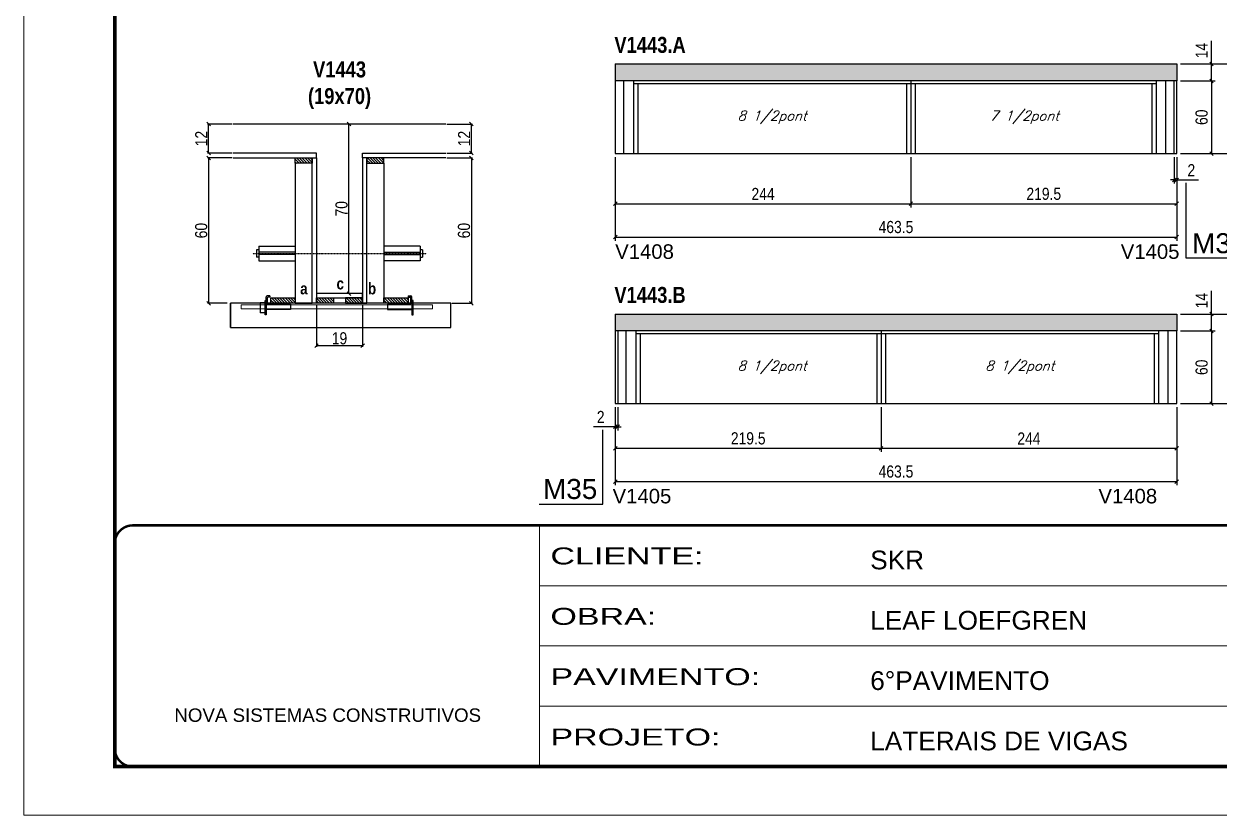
# Model space of a CAD drawing. Extents: x 3309 to 9563, y -2522 to 14608.
# Drawn here: x 6493 to 7480, y 5518 to 6171 of the extents above; entities that cross this region are included whole.
import ezdxf

# ---------------------------------------------------------------- set-up
doc = ezdxf.new("R2010")
doc.units = 0
for name, pattern in [('CONTINUO', [0]), ('DASHED', [0.75, 0.5, -0.25]), ('HIDDEN', [0.375, 0.25, -0.125])]:
    doc.linetypes.add(name, pattern=pattern)
for name, color, linetype in [('5', 5, 'Continuous'), ('barrote', 251, 'Continuous'), ('COTA', 241, 'Continuous'), ('detalhes', 4, 'Continuous'), ('NOMENCLATURA', 7, 'Continuous'), ('Painéis', 200, 'Continuous'), ('presilha', 1, 'Continuous'), ('SARR_2.2x10', 60, 'Continuous'), ('SARR_2.2x7', 40, 'Continuous'), ('SARR_3.5x7', 81, 'Continuous'), ('TENSOR', 3, 'Continuous'), ('texto', 7, 'Continuous')]:
    doc.layers.add(name, color=color, linetype=linetype)
for name, color, linetype, lineweight in [('CONCRETO', 251, 'Continuous', 25), ('Folhas', 255, 'Continuous', 9), ('SARRAFO DE PRESSAO', 251, 'DASHED', 9), ('SCO-___-LAJ', 2, 'Continuous', 0)]:
    doc.layers.add(name, color=color, linetype=linetype, lineweight=lineweight)
doc.styles.add('ARIAL', font='arial.ttf')
doc.styles.add('COTA TECNICA', font='techl___.ttf', dxfattribs={"height": 10})
doc.styles.add('COTA TECNICA 2X', font='techl___.ttf', dxfattribs={"height": 10})
doc.styles.add('Romans', font='romans.shx')
doc.styles.get("Standard").update_dxf_attribs({"font": 'arial.ttf'})
doc.styles.add('TECNICA', font='techb___.ttf', dxfattribs={"height": 10})
doc.styles.add('Tecnologia', font='')
doc.styles.get('Tecnologia').set_extended_font_data('Forgotten Futurist')
doc.dimstyles.new('PAINEL', dxfattribs={"dimtxt": 10, "dimasz": 3, "dimexe": 3, "dimexo": 3, "dimgap": 3, "dimtad": 1, "dimdec": 1, "dimzin": 12, "dimdsep": 46, "dimtxsty": 'COTA TECNICA', "dimblk1": 'OBLIQUE', "dimblk2": 'OBLIQUE', "dimsah": 1, "dimcen": 0.9, "dimclrd": 4, "dimclre": 4, "dimclrt": 240, "dimadec": 1, "dimazin": 3, "dimtfac": 1, "dimtdec": 1, "dimtmove": 0, "dimatfit": 3, "dimfxl": 1, "dimtolj": 1, "dimtzin": 12, "dimarcsym": 0})
doc.dimstyles.new('SECAO', dxfattribs={"dimscale": 0.333333, "dimtxt": 5, "dimasz": 9, "dimexe": 3, "dimexo": 3, "dimgap": 3, "dimtad": 1, "dimdec": 1, "dimlfac": 0.5, "dimzin": 12, "dimdsep": 46, "dimtxsty": 'COTA TECNICA 2X', "dimblk1": 'OBLIQUE', "dimblk2": 'OBLIQUE', "dimsah": 1, "dimcen": 0.9, "dimclrd": 4, "dimclre": 4, "dimclrt": 240, "dimadec": 1, "dimazin": 3, "dimtfac": 1, "dimtdec": 1, "dimtmove": 0, "dimatfit": 3, "dimfxl": 1, "dimtolj": 1, "dimtzin": 12, "dimarcsym": 0})
pattern_1 = [(135, (39969.9629, -117571.7198), (-1.122532015, -1.122532015), [])]

# ---------------------------------------------------------------- blocks, each defined once
blk = doc.blocks.new('9999999999')
at = {"color": 30, "linetype": 'CONTINUO'}
for p, q in [((98564.56, 34230.21), (98564.56, 34429.45)), ((98564.56, 34379.64), (99583.98, 34379.64)), ((98564.56, 34329.83), (99487.98, 34329.83)), ((98564.56, 34280.02), (99487.98, 34280.02))]:
    blk.add_line(p, q, dxfattribs=at)
at = {"color": 30, "linetype": 'CONTINUO', "const_width": 2}
blk.add_lwpolyline([(99583.98, 34230.21), (99583.98, 34414.45, 0.414214), (99568.98, 34429.45), (98228.98, 34429.45, 0.414214), (98213.98, 34414.45), (98213.98, 34245.21, 0.414214), (98228.98, 34230.21), (99583.98, 34230.21)], format="xyb", dxfattribs=at)
at = {"layer": 'Folhas'}
blk.add_lwpolyline([(98138.98, 34190.21), (99623.98, 34190.21), (99623.98, 35240.21), (98138.98, 35240.21)], close=True, dxfattribs=at)
at = {"layer": 'Folhas', "color": 30, "const_width": 3}
blk.add_lwpolyline([(98213.98, 34230.21), (99583.98, 34230.21), (99583.98, 35200.21), (98213.98, 35200.21)], close=True, dxfattribs=at)
at = {"color": 7, "linetype": 'Continuous', "ltscale": 5, "style": 'ARIAL'}
for s, height, p in [('SKR', 15.483, (98837.68, 34393.13)), ('LEAF LOEFGREN', 15.4829, (98837.68, 34343.32)), ('6°PAVIMENTO', 15.4829, (98837.68, 34293.51)), ('NOVA SISTEMAS CONSTRUTIVOS', 11.0592, (98263.19, 34267.21)), ('LATERAIS DE VIGAS', 15.4829, (98837.68, 34243.7))]:
    blk.add_text(s, height=height, dxfattribs=at).set_placement(p)
at = {"layer": 'Folhas', "color": 7, "style": 'Tecnologia', "width": 1.5}
for s, p in [('CLIENTE:', (98573.65, 34397.17)), ('OBRA:', (98573.65, 34347.31)), ('PAVIMENTO:', (98573.65, 34297.5)), ('PROJETO:', (98573.65, 34247.69))]:
    blk.add_text(s, height=14, dxfattribs=at).set_placement(p)
blk = doc.blocks.new('_Oblique')
at = {"color": 0, "linetype": 'ByBlock', "lineweight": -2}
blk.add_line((-0.5, -0.5), (0.5, 0.5), dxfattribs=at)
blk = doc.blocks.new('*D2573')
at = {"layer": 'COTA', "color": 4, "lineweight": -2, "transparency": 16777216}
for p, q in [((6734.42, 5939.45), (6734.42, 5904.36)), ((6772.42, 5939.45), (6772.42, 5904.36)), ((6772.42, 5905.36), (6734.42, 5905.36))]:
    blk.add_line(p, q, dxfattribs=at)
at = {"layer": 'Defpoints', "color": 0, "transparency": 16777216}
for p in [(6734.42, 5940.45), (6772.42, 5940.45), (6734.42, 5905.36)]:
    blk.add_point(p, dxfattribs=at)
at = {"layer": 'COTA', "color": 4, "lineweight": -2, "transparency": 16777216, "xscale": 3, "yscale": 3, "zscale": 3, "rotation": 180}
blk.add_blockref('_Oblique', (6734.42, 5905.36), dxfattribs=at)
at = {"layer": 'COTA', "color": 4, "lineweight": -2, "transparency": 16777216, "xscale": 3, "yscale": 3, "zscale": 3}
blk.add_blockref('_Oblique', (6772.42, 5905.36), dxfattribs=at)
at = {"layer": 'COTA', "color": 240, "transparency": 16777216, "insert": (6753.42, 5911.45), "char_height": 10, "attachment_point": 5, "style": 'COTA TECNICA 2X'}
blk.add_mtext('\\A1;19', dxfattribs=at)
blk = doc.blocks.new('PRESILHA METÁLICA 1')
at = {"layer": 'presilha'}
for p, q in [((6, 15.5), (7.5, 15.5)), ((6, -2.5), (6, 15.5)), ((7.5, 10.6), (7.5, 19.9)), ((7.5, 15.5), (7.5, -2.5)), ((12, 21), (8.6, 21)), ((9, 11.6), (9, 18.9)), ((12, 19.5), (9.6, 19.5)), ((12, 21), (12, 19.5)), ((0, 13), (6, 13)), ((0, 13), (0, 0)), ((6, 0), (0, 0)), ((6, 13), (6, 0)), ((37.5, 4.1), (7.5, 4.1)), ((37.5, 11), (9.6, 11)), ((37.5, 11), (37.5, 4.1)), ((7.5, -2.5), (6, -2.5))]:
    blk.add_line(p, q, dxfattribs=at)
for centre, radius, start, end in [((8.6, 19.9), 1.14, 90, 180), ((9.6, 18.9), 0.57, 90, 180), ((9.6, 11.6), 0.57, 180, 270)]:
    blk.add_arc(centre, radius, start, end, dxfattribs=at)
blk = doc.blocks.new('PRESILHA METÁLICA 2')
at = {"layer": 'presilha'}
for p, q in [((-5.2, 23.5), (-5.2, 22)), ((-5.2, 23.5), (-1.9, 23.5)), ((-5.2, 22), (-2.8, 22)), ((-2.2, 14.1), (-2.2, 21.4)), ((0.8, 18), (-0.8, 18)), ((-0.8, 18), (-0.8, 0)), ((-0.8, 14.6), (-0.8, 22.4)), ((0.8, 0), (0.8, 18)), ((-30.8, 13.5), (-30.8, 6.6)), ((-30.8, 13.5), (-2.8, 13.5)), ((-30.8, 6.6), (-0.8, 6.6)), ((-0.8, 0), (0.8, 0))]:
    blk.add_line(p, q, dxfattribs=at)
for centre, radius, start, end in [((-2.8, 21.4), 0.57, 0, 90), ((-1.9, 22.4), 1.14, 0, 90), ((-2.8, 14.1), 0.57, 270, 0)]:
    blk.add_arc(centre, radius, start, end, dxfattribs=at)
blk = doc.blocks.new('*D2574')
at = {"layer": 'COTA', "color": 4, "lineweight": -2, "transparency": 16777216}
for p, q in [((6664.73, 6060.45), (6644.38, 6060.45)), ((6645.38, 6060.45), (6645.38, 5940.45)), ((6660.61, 5940.45), (6644.38, 5940.45))]:
    blk.add_line(p, q, dxfattribs=at)
at = {"layer": 'Defpoints', "color": 0, "transparency": 16777216}
for p in [(6665.73, 6060.45), (6645.38, 5940.45), (6661.61, 5940.45)]:
    blk.add_point(p, dxfattribs=at)
at = {"layer": 'COTA', "color": 4, "lineweight": -2, "transparency": 16777216, "xscale": 3, "yscale": 3, "zscale": 3}
for p, rotation in [((6645.38, 6060.45), 90), ((6645.38, 5940.45), 270)]:
    blk.add_blockref('_Oblique', p, dxfattribs=dict(at, rotation=rotation))
at = {"layer": 'COTA', "color": 240, "transparency": 16777216, "insert": (6639.27, 6000.45), "char_height": 10, "attachment_point": 5, "rotation": 90, "style": 'COTA TECNICA 2X'}
blk.add_mtext('\\A1;60', dxfattribs=at)
blk = doc.blocks.new('*D2575')
at = {"layer": 'COTA', "color": 4, "lineweight": -2, "transparency": 16777216}
for p, q in [((6842.12, 6060.45), (6863.34, 6060.45)), ((6862.34, 6060.45), (6862.34, 5940.45)), ((6846.24, 5940.45), (6863.34, 5940.45))]:
    blk.add_line(p, q, dxfattribs=at)
at = {"layer": 'Defpoints', "color": 0, "transparency": 16777216}
for p in [(6841.12, 6060.45), (6845.24, 5940.45), (6862.34, 5940.45)]:
    blk.add_point(p, dxfattribs=at)
at = {"layer": 'COTA', "color": 4, "lineweight": -2, "transparency": 16777216, "xscale": 3, "yscale": 3, "zscale": 3}
for p, rotation in [((6862.34, 6060.45), 90), ((6862.34, 5940.45), 270)]:
    blk.add_blockref('_Oblique', p, dxfattribs=dict(at, rotation=rotation))
at = {"layer": 'COTA', "color": 240, "transparency": 16777216, "insert": (6856.24, 6000.45), "char_height": 10, "attachment_point": 5, "rotation": 90, "style": 'COTA TECNICA 2X'}
blk.add_mtext('\\A1;60', dxfattribs=at)
blk = doc.blocks.new('*D2576')
at = {"layer": 'COTA', "color": 4, "lineweight": -2, "transparency": 16777216}
for p, q in [((6771.42, 6088.45), (6760.25, 6088.45)), ((6761.25, 5948.45), (6761.25, 6088.45)), ((6771.42, 5948.45), (6760.25, 5948.45))]:
    blk.add_line(p, q, dxfattribs=at)
at = {"layer": 'Defpoints', "color": 0, "transparency": 16777216}
for p in [(6761.25, 6088.45), (6772.42, 6088.45), (6772.42, 5948.45)]:
    blk.add_point(p, dxfattribs=at)
at = {"layer": 'COTA', "color": 4, "lineweight": -2, "transparency": 16777216, "xscale": 3, "yscale": 3, "zscale": 3}
for p, rotation in [((6761.25, 6088.45), 90), ((6761.25, 5948.45), 270)]:
    blk.add_blockref('_Oblique', p, dxfattribs=dict(at, rotation=rotation))
at = {"layer": 'COTA', "color": 240, "transparency": 16777216, "insert": (6755.15, 6018.45), "char_height": 10, "attachment_point": 5, "rotation": 90, "style": 'COTA TECNICA 2X'}
blk.add_mtext('\\A1;70', dxfattribs=at)
blk = doc.blocks.new('*D2577')
at = {"layer": 'COTA', "color": 4, "lineweight": -2, "transparency": 16777216}
for p, q in [((6842.12, 6088.45), (6863.34, 6088.45)), ((6862.34, 6064.45), (6862.34, 6088.45)), ((6842.12, 6064.45), (6863.34, 6064.45))]:
    blk.add_line(p, q, dxfattribs=at)
at = {"layer": 'Defpoints', "color": 0, "transparency": 16777216}
for p in [(6841.12, 6088.45), (6862.34, 6088.45), (6841.12, 6064.45)]:
    blk.add_point(p, dxfattribs=at)
at = {"layer": 'COTA', "color": 4, "lineweight": -2, "transparency": 16777216, "xscale": 3, "yscale": 3, "zscale": 3}
for p, rotation in [((6862.34, 6088.45), 90), ((6862.34, 6064.45), 270)]:
    blk.add_blockref('_Oblique', p, dxfattribs=dict(at, rotation=rotation))
at = {"layer": 'COTA', "color": 240, "transparency": 16777216, "insert": (6856.28, 6076.45), "char_height": 10, "attachment_point": 5, "rotation": 90, "style": 'COTA TECNICA 2X'}
blk.add_mtext('\\A1;12', dxfattribs=at)
blk = doc.blocks.new('*D2578')
at = {"layer": 'COTA', "color": 4, "lineweight": -2, "transparency": 16777216}
for p, q in [((6664.73, 6088.45), (6644.38, 6088.45)), ((6645.38, 6064.45), (6645.38, 6088.45)), ((6664.73, 6064.45), (6644.38, 6064.45))]:
    blk.add_line(p, q, dxfattribs=at)
at = {"layer": 'Defpoints', "color": 0, "transparency": 16777216}
for p in [(6645.38, 6088.45), (6665.73, 6088.45), (6665.73, 6064.45)]:
    blk.add_point(p, dxfattribs=at)
at = {"layer": 'COTA', "color": 4, "lineweight": -2, "transparency": 16777216, "xscale": 3, "yscale": 3, "zscale": 3}
for p, rotation in [((6645.38, 6088.45), 90), ((6645.38, 6064.45), 270)]:
    blk.add_blockref('_Oblique', p, dxfattribs=dict(at, rotation=rotation))
at = {"layer": 'COTA', "color": 240, "transparency": 16777216, "insert": (6639.32, 6076.45), "char_height": 10, "attachment_point": 5, "rotation": 90, "style": 'COTA TECNICA 2X'}
blk.add_mtext('\\A1;12', dxfattribs=at)
blk = doc.blocks.new('*D2585')
at = {"layer": 'COTA', "color": 4, "lineweight": -2, "transparency": 16777216}
for p, q in [((6981.09, 6061.04), (6981.09, 5992.13)), ((7444.59, 6061.04), (7444.59, 5992.13)), ((6981.09, 5995.13), (7444.59, 5995.13))]:
    blk.add_line(p, q, dxfattribs=at)
at = {"layer": 'Defpoints', "color": 0, "transparency": 16777216}
for p in [(6981.09, 6064.04), (7444.59, 6064.04), (7444.59, 5995.13)]:
    blk.add_point(p, dxfattribs=at)
at = {"layer": 'COTA', "color": 4, "lineweight": -2, "transparency": 16777216, "xscale": 3, "yscale": 3, "zscale": 3, "rotation": 180}
blk.add_blockref('_Oblique', (6981.09, 5995.13), dxfattribs=at)
at = {"layer": 'COTA', "color": 4, "lineweight": -2, "transparency": 16777216, "xscale": 3, "yscale": 3, "zscale": 3}
blk.add_blockref('_Oblique', (7444.59, 5995.13), dxfattribs=at)
at = {"layer": 'COTA', "color": 240, "transparency": 16777216, "insert": (7212.84, 6003.35), "char_height": 10, "attachment_point": 5, "style": 'COTA TECNICA'}
blk.add_mtext('\\A1;463.5', dxfattribs=at)
blk = doc.blocks.new('*D2586')
at = {"layer": 'COTA', "color": 4, "lineweight": -2, "transparency": 16777216}
for p, q in [((6981.09, 6061.04), (6981.09, 6019.61)), ((7225.09, 6061.04), (7225.09, 6019.61)), ((6981.09, 6022.61), (7225.09, 6022.61))]:
    blk.add_line(p, q, dxfattribs=at)
at = {"layer": 'Defpoints', "color": 0, "transparency": 16777216}
for p in [(6981.09, 6064.04), (7225.09, 6064.04), (7225.09, 6022.61)]:
    blk.add_point(p, dxfattribs=at)
at = {"layer": 'COTA', "color": 4, "lineweight": -2, "transparency": 16777216, "xscale": 3, "yscale": 3, "zscale": 3, "rotation": 180}
blk.add_blockref('_Oblique', (6981.09, 6022.61), dxfattribs=at)
at = {"layer": 'COTA', "color": 4, "lineweight": -2, "transparency": 16777216, "xscale": 3, "yscale": 3, "zscale": 3}
blk.add_blockref('_Oblique', (7225.09, 6022.61), dxfattribs=at)
at = {"layer": 'COTA', "color": 240, "transparency": 16777216, "insert": (7103.09, 6030.68), "char_height": 10, "attachment_point": 5, "style": 'COTA TECNICA'}
blk.add_mtext('\\A1;244', dxfattribs=at)
blk = doc.blocks.new('*D2587')
at = {"layer": 'COTA', "color": 4, "lineweight": -2, "transparency": 16777216}
for p, q in [((7225.09, 6061.04), (7225.09, 6019.61)), ((7444.59, 6061.04), (7444.59, 6019.61)), ((7225.09, 6022.61), (7444.59, 6022.61))]:
    blk.add_line(p, q, dxfattribs=at)
at = {"layer": 'Defpoints', "color": 0, "transparency": 16777216}
for p in [(7225.09, 6064.04), (7444.59, 6064.04), (7444.59, 6022.61)]:
    blk.add_point(p, dxfattribs=at)
at = {"layer": 'COTA', "color": 4, "lineweight": -2, "transparency": 16777216, "xscale": 3, "yscale": 3, "zscale": 3, "rotation": 180}
blk.add_blockref('_Oblique', (7225.09, 6022.61), dxfattribs=at)
at = {"layer": 'COTA', "color": 4, "lineweight": -2, "transparency": 16777216, "xscale": 3, "yscale": 3, "zscale": 3}
blk.add_blockref('_Oblique', (7444.59, 6022.61), dxfattribs=at)
at = {"layer": 'COTA', "color": 240, "transparency": 16777216, "insert": (7334.84, 6030.75), "char_height": 10, "attachment_point": 5, "style": 'COTA TECNICA'}
blk.add_mtext('\\A1;219.5', dxfattribs=at)
blk = doc.blocks.new('*D2579')
at = {"layer": 'COTA', "color": 4, "lineweight": -2, "transparency": 16777216}
for p, q in [((7473.31, 6138.04), (7473.31, 6157.16)), ((7447.59, 6138.04), (7476.31, 6138.04)), ((7473.31, 6124.04), (7473.31, 6138.04)), ((7447.59, 6124.04), (7476.31, 6124.04))]:
    blk.add_line(p, q, dxfattribs=at)
at = {"layer": 'Defpoints', "color": 0, "transparency": 16777216}
for p in [(7444.59, 6138.04), (7473.31, 6138.04), (7444.59, 6124.04)]:
    blk.add_point(p, dxfattribs=at)
at = {"layer": 'COTA', "color": 4, "lineweight": -2, "transparency": 16777216, "xscale": 3, "yscale": 3, "zscale": 3}
for p, rotation in [((7473.31, 6138.04), 90), ((7473.31, 6124.04), 270)]:
    blk.add_blockref('_Oblique', p, dxfattribs=dict(at, rotation=rotation))
at = {"layer": 'COTA', "color": 240, "transparency": 16777216, "insert": (7465.24, 6149.1), "char_height": 10, "attachment_point": 5, "rotation": 90, "style": 'COTA TECNICA'}
blk.add_mtext('\\A1;14', dxfattribs=at)
blk = doc.blocks.new('*D2580')
at = {"layer": 'COTA', "color": 4, "lineweight": -2, "transparency": 16777216}
for p, q in [((7447.59, 6124.04), (7476.31, 6124.04)), ((7473.31, 6124.04), (7473.31, 6064.04)), ((7447.59, 6064.04), (7476.31, 6064.04))]:
    blk.add_line(p, q, dxfattribs=at)
at = {"layer": 'Defpoints', "color": 0, "transparency": 16777216}
for p in [(7444.59, 6124.04), (7444.59, 6064.04), (7473.31, 6064.04)]:
    blk.add_point(p, dxfattribs=at)
at = {"layer": 'COTA', "color": 4, "lineweight": -2, "transparency": 16777216, "xscale": 3, "yscale": 3, "zscale": 3}
for p, rotation in [((7473.31, 6124.04), 90), ((7473.31, 6064.04), 270)]:
    blk.add_blockref('_Oblique', p, dxfattribs=dict(at, rotation=rotation))
at = {"layer": 'COTA', "color": 240, "transparency": 16777216, "insert": (7465.21, 6094.04), "char_height": 10, "attachment_point": 5, "rotation": 90, "style": 'COTA TECNICA'}
blk.add_mtext('\\A1;60', dxfattribs=at)
blk = doc.blocks.new('*D2581')
at = {"layer": 'COTA', "color": 4, "lineweight": -2, "transparency": 16777216}
for p, q in [((7447.59, 6138.04), (7506.55, 6138.04)), ((7503.55, 6064.04), (7503.55, 6138.04)), ((7447.59, 6064.04), (7506.55, 6064.04))]:
    blk.add_line(p, q, dxfattribs=at)
at = {"layer": 'Defpoints', "color": 0, "transparency": 16777216}
for p in [(7444.59, 6138.04), (7503.55, 6138.04), (7444.59, 6064.04)]:
    blk.add_point(p, dxfattribs=at)
at = {"layer": 'COTA', "color": 4, "lineweight": -2, "transparency": 16777216, "xscale": 3, "yscale": 3, "zscale": 3}
for p, rotation in [((7503.55, 6138.04), 90), ((7503.55, 6064.04), 270)]:
    blk.add_blockref('_Oblique', p, dxfattribs=dict(at, rotation=rotation))
at = {"layer": 'COTA', "color": 240, "transparency": 16777216, "insert": (7495.47, 6101.04), "char_height": 10, "attachment_point": 5, "rotation": 90, "style": 'COTA TECNICA'}
blk.add_mtext('\\A1;74', dxfattribs=at)
blk = doc.blocks.new('*D2588')
at = {"layer": 'COTA', "color": 4, "lineweight": -2, "transparency": 16777216}
for p, q in [((6981.09, 5854.57), (6981.09, 5790.24)), ((7444.59, 5854.57), (7444.59, 5790.24)), ((6981.09, 5793.24), (7444.59, 5793.24))]:
    blk.add_line(p, q, dxfattribs=at)
at = {"layer": 'Defpoints', "color": 0, "transparency": 16777216}
for p in [(6981.09, 5857.57), (7444.59, 5857.57), (7444.59, 5793.24)]:
    blk.add_point(p, dxfattribs=at)
at = {"layer": 'COTA', "color": 4, "lineweight": -2, "transparency": 16777216, "xscale": 3, "yscale": 3, "zscale": 3, "rotation": 180}
blk.add_blockref('_Oblique', (6981.09, 5793.24), dxfattribs=at)
at = {"layer": 'COTA', "color": 4, "lineweight": -2, "transparency": 16777216, "xscale": 3, "yscale": 3, "zscale": 3}
blk.add_blockref('_Oblique', (7444.59, 5793.24), dxfattribs=at)
at = {"layer": 'COTA', "color": 240, "transparency": 16777216, "insert": (7212.84, 5801.46), "char_height": 10, "attachment_point": 5, "style": 'COTA TECNICA'}
blk.add_mtext('\\A1;463.5', dxfattribs=at)
blk = doc.blocks.new('*D2589')
at = {"layer": 'COTA', "color": 4, "lineweight": -2, "transparency": 16777216}
for p, q in [((6981.09, 5854.57), (6981.09, 5817.72)), ((7200.59, 5854.57), (7200.59, 5817.72)), ((6981.09, 5820.72), (7200.59, 5820.72))]:
    blk.add_line(p, q, dxfattribs=at)
at = {"layer": 'Defpoints', "color": 0, "transparency": 16777216}
for p in [(6981.09, 5857.57), (7200.59, 5857.57), (7200.59, 5820.72)]:
    blk.add_point(p, dxfattribs=at)
at = {"layer": 'COTA', "color": 4, "lineweight": -2, "transparency": 16777216, "xscale": 3, "yscale": 3, "zscale": 3, "rotation": 180}
blk.add_blockref('_Oblique', (6981.09, 5820.72), dxfattribs=at)
at = {"layer": 'COTA', "color": 4, "lineweight": -2, "transparency": 16777216, "xscale": 3, "yscale": 3, "zscale": 3}
blk.add_blockref('_Oblique', (7200.59, 5820.72), dxfattribs=at)
at = {"layer": 'COTA', "color": 240, "transparency": 16777216, "insert": (7090.84, 5828.86), "char_height": 10, "attachment_point": 5, "style": 'COTA TECNICA'}
blk.add_mtext('\\A1;219.5', dxfattribs=at)
blk = doc.blocks.new('*D2590')
at = {"layer": 'COTA', "color": 4, "lineweight": -2, "transparency": 16777216}
for p, q in [((7200.59, 5854.57), (7200.59, 5817.72)), ((7444.59, 5854.57), (7444.59, 5817.72)), ((7200.59, 5820.72), (7444.59, 5820.72))]:
    blk.add_line(p, q, dxfattribs=at)
at = {"layer": 'Defpoints', "color": 0, "transparency": 16777216}
for p in [(7200.59, 5857.57), (7444.59, 5857.57), (7444.59, 5820.72)]:
    blk.add_point(p, dxfattribs=at)
at = {"layer": 'COTA', "color": 4, "lineweight": -2, "transparency": 16777216, "xscale": 3, "yscale": 3, "zscale": 3, "rotation": 180}
blk.add_blockref('_Oblique', (7200.59, 5820.72), dxfattribs=at)
at = {"layer": 'COTA', "color": 4, "lineweight": -2, "transparency": 16777216, "xscale": 3, "yscale": 3, "zscale": 3}
blk.add_blockref('_Oblique', (7444.59, 5820.72), dxfattribs=at)
at = {"layer": 'COTA', "color": 240, "transparency": 16777216, "insert": (7322.59, 5828.8), "char_height": 10, "attachment_point": 5, "style": 'COTA TECNICA'}
blk.add_mtext('\\A1;244', dxfattribs=at)
blk = doc.blocks.new('*D2582')
at = {"layer": 'COTA', "color": 4, "lineweight": -2, "transparency": 16777216}
for p, q in [((7473.31, 5931.57), (7473.31, 5950.69)), ((7447.59, 5931.57), (7476.31, 5931.57)), ((7473.31, 5917.57), (7473.31, 5931.57)), ((7447.59, 5917.57), (7476.31, 5917.57))]:
    blk.add_line(p, q, dxfattribs=at)
at = {"layer": 'Defpoints', "color": 0, "transparency": 16777216}
for p in [(7444.59, 5931.57), (7473.31, 5931.57), (7444.59, 5917.57)]:
    blk.add_point(p, dxfattribs=at)
at = {"layer": 'COTA', "color": 4, "lineweight": -2, "transparency": 16777216, "xscale": 3, "yscale": 3, "zscale": 3}
for p, rotation in [((7473.31, 5931.57), 90), ((7473.31, 5917.57), 270)]:
    blk.add_blockref('_Oblique', p, dxfattribs=dict(at, rotation=rotation))
at = {"layer": 'COTA', "color": 240, "transparency": 16777216, "insert": (7465.24, 5942.63), "char_height": 10, "attachment_point": 5, "rotation": 90, "style": 'COTA TECNICA'}
blk.add_mtext('\\A1;14', dxfattribs=at)
blk = doc.blocks.new('*D2583')
at = {"layer": 'COTA', "color": 4, "lineweight": -2, "transparency": 16777216}
for p, q in [((7447.59, 5917.57), (7476.31, 5917.57)), ((7473.31, 5917.57), (7473.31, 5857.57)), ((7447.59, 5857.57), (7476.31, 5857.57))]:
    blk.add_line(p, q, dxfattribs=at)
at = {"layer": 'Defpoints', "color": 0, "transparency": 16777216}
for p in [(7444.59, 5917.57), (7444.59, 5857.57), (7473.31, 5857.57)]:
    blk.add_point(p, dxfattribs=at)
at = {"layer": 'COTA', "color": 4, "lineweight": -2, "transparency": 16777216, "xscale": 3, "yscale": 3, "zscale": 3}
for p, rotation in [((7473.31, 5917.57), 90), ((7473.31, 5857.57), 270)]:
    blk.add_blockref('_Oblique', p, dxfattribs=dict(at, rotation=rotation))
at = {"layer": 'COTA', "color": 240, "transparency": 16777216, "insert": (7465.21, 5887.57), "char_height": 10, "attachment_point": 5, "rotation": 90, "style": 'COTA TECNICA'}
blk.add_mtext('\\A1;60', dxfattribs=at)
blk = doc.blocks.new('*D2584')
at = {"layer": 'COTA', "color": 4, "lineweight": -2, "transparency": 16777216}
for p, q in [((7447.59, 5931.57), (7506.55, 5931.57)), ((7503.55, 5857.57), (7503.55, 5931.57)), ((7447.59, 5857.57), (7506.55, 5857.57))]:
    blk.add_line(p, q, dxfattribs=at)
at = {"layer": 'Defpoints', "color": 0, "transparency": 16777216}
for p in [(7444.59, 5931.57), (7503.55, 5931.57), (7444.59, 5857.57)]:
    blk.add_point(p, dxfattribs=at)
at = {"layer": 'COTA', "color": 4, "lineweight": -2, "transparency": 16777216, "xscale": 3, "yscale": 3, "zscale": 3}
for p, rotation in [((7503.55, 5931.57), 90), ((7503.55, 5857.57), 270)]:
    blk.add_blockref('_Oblique', p, dxfattribs=dict(at, rotation=rotation))
at = {"layer": 'COTA', "color": 240, "transparency": 16777216, "insert": (7495.47, 5894.57), "char_height": 10, "attachment_point": 5, "rotation": 90, "style": 'COTA TECNICA'}
blk.add_mtext('\\A1;74', dxfattribs=at)
blk = doc.blocks.new('*D3121')
at = {"layer": 'COTA', "color": 4, "lineweight": -2, "transparency": 16777216}
for p, q in [((7442.59, 6061.04), (7442.59, 6039.32)), ((7444.59, 6061.04), (7444.59, 6039.32)), ((7442.59, 6042.32), (7439.59, 6042.32)), ((7442.59, 6042.32), (7444.59, 6042.32)), ((7444.59, 6042.32), (7462.7, 6042.32))]:
    blk.add_line(p, q, dxfattribs=at)
at = {"layer": 'Defpoints', "color": 0, "transparency": 16777216}
for p in [(7442.59, 6064.04), (7444.59, 6064.04), (7444.59, 6042.32)]:
    blk.add_point(p, dxfattribs=at)
at = {"layer": 'COTA', "color": 4, "lineweight": -2, "transparency": 16777216, "xscale": 3, "yscale": 3, "zscale": 3}
blk.add_blockref('_Oblique', (7442.59, 6042.32), dxfattribs=at)
at = {"layer": 'COTA', "color": 4, "lineweight": -2, "transparency": 16777216, "xscale": 3, "yscale": 3, "zscale": 3, "rotation": 180}
blk.add_blockref('_Oblique', (7444.59, 6042.32), dxfattribs=at)
at = {"layer": 'COTA', "color": 240, "transparency": 16777216, "insert": (7456.65, 6050.32), "char_height": 10, "attachment_point": 5, "style": 'COTA TECNICA'}
blk.add_mtext('\\A1;2', dxfattribs=at)
blk = doc.blocks.new('*D3122')
at = {"layer": 'COTA', "color": 4, "lineweight": -2, "transparency": 16777216}
for p, q in [((6981.09, 5854.57), (6981.09, 5835.53)), ((6983.09, 5854.57), (6983.09, 5835.53)), ((6981.09, 5838.53), (6962.98, 5838.53)), ((6983.09, 5838.53), (6981.09, 5838.53)), ((6983.09, 5838.53), (6986.09, 5838.53))]:
    blk.add_line(p, q, dxfattribs=at)
at = {"layer": 'Defpoints', "color": 0, "transparency": 16777216}
for p in [(6981.09, 5857.57), (6983.09, 5857.57), (6981.09, 5838.53)]:
    blk.add_point(p, dxfattribs=at)
at = {"layer": 'COTA', "color": 4, "lineweight": -2, "transparency": 16777216, "xscale": 3, "yscale": 3, "zscale": 3}
blk.add_blockref('_Oblique', (6981.09, 5838.53), dxfattribs=at)
at = {"layer": 'COTA', "color": 4, "lineweight": -2, "transparency": 16777216, "xscale": 3, "yscale": 3, "zscale": 3, "rotation": 180}
blk.add_blockref('_Oblique', (6983.09, 5838.53), dxfattribs=at)
at = {"layer": 'COTA', "color": 240, "transparency": 16777216, "insert": (6969.04, 5846.53), "char_height": 10, "attachment_point": 5, "style": 'COTA TECNICA'}
blk.add_mtext('\\A1;2', dxfattribs=at)

msp = doc.modelspace()

# ---------------------------------------------------------------- hatches: boundary and pattern name
at = {"layer": 'COTA'}
h = msp.add_hatch(dxfattribs=at)
h.set_pattern_fill('AR-CONC', color=256, scale=0.03)
h.set_pattern_definition([(50, (-8.31, -6079.4254), (5.46554, -0.4781726), [0.5715, -6.2865]), (355, (-8.31, -6079.4254), (-1.0573026, 5.7317054), [0.4572, -5.0292175]), (100.451445, (-7.8546, -6079.465), (4.4082374, 5.2535326), [0.4857003, -5.3427073]), (46.1842, (-8.31, -6077.9014), (8.1323712, -1.2612698), [0.85725, -9.42975]), (96.63556, (-7.632, -6078.0065), (7.122124, 7.4227837), [0.7285507, -8.0140682]), (351.18415, (-8.31, -6077.901), (7.122124, 7.4227837), [0.685799, -7.543792]), (21, (-7.548, -6078.2824), (4.5484317, -3.067956), [0.5715, -6.2865]), (326, (-7.548, -6078.2824), (1.8540609, 5.525639), [0.4572, -5.0292]), (71.451445, (-7.169, -6078.538), (6.4024926, 2.457683), [0.4857003, -5.3426981]), (37.5, (-8.31, -6079.4254), (0.0926581, 2.53665117), [0, -4.96824, 0, -5.1054, 0, -5.04825]), (7.5, (-8.31, -6079.4254), (2.0045899, 3.00541724), [0, -2.91084, 0, -4.85394, 0, -1.92405]), (327.5, (-10.0093, -6079.4254), (4.06771786, -0.17186232), [0, -1.905, 0, -5.9436, 0, -7.8867]), (317.5, (-10.7713, -6079.4254), (4.4438754, 0.7627947), [0, -2.4765, 0, -3.94716, 0, -5.6007])])
h.paths.add_polyline_path([(7444.59, 6124.04), (7444.59, 6138.04), (6981.09, 6138.04), (6981.09, 6124.04)])
h = msp.add_hatch(dxfattribs=at)
h.set_pattern_fill('AR-CONC', color=256, scale=0.03)
h.set_pattern_definition([(50, (-8.31, -6281.896), (5.46554, -0.4781726), [0.5715, -6.2865]), (355, (-8.31, -6281.896), (-1.0573026, 5.7317054), [0.4572, -5.0292175]), (100.451445, (-7.8546, -6281.9356), (4.4082374, 5.2535326), [0.4857003, -5.3427073]), (46.1842, (-8.31, -6280.372), (8.1323712, -1.2612698), [0.85725, -9.42975]), (96.63556, (-7.632, -6280.477), (7.122124, 7.4227837), [0.7285507, -8.0140682]), (351.18415, (-8.31, -6280.372), (7.122124, 7.4227837), [0.685799, -7.543792]), (21, (-7.548, -6280.753), (4.5484317, -3.067956), [0.5715, -6.2865]), (326, (-7.548, -6280.753), (1.8540609, 5.525639), [0.4572, -5.0292]), (71.451445, (-7.169, -6281.0085), (6.4024926, 2.457683), [0.4857003, -5.3426981]), (37.5, (-8.31, -6281.8958), (0.0926581, 2.53665117), [0, -4.96824, 0, -5.1054, 0, -5.04825]), (7.5, (-8.31, -6281.8958), (2.0045899, 3.00541724), [0, -2.91084, 0, -4.85394, 0, -1.92405]), (327.5, (-10.0093, -6281.8958), (4.06771786, -0.17186232), [0, -1.905, 0, -5.9436, 0, -7.8867]), (317.5, (-10.7713, -6281.8958), (4.4438754, 0.7627947), [0, -2.4765, 0, -3.94716, 0, -5.6007])])
h.paths.add_polyline_path([(6981.09, 5931.57), (6981.09, 5917.57), (7444.59, 5917.57), (7444.59, 5931.57)])
at = {"layer": 'SARR_2.2x10'}
h = msp.add_hatch(dxfattribs=at)
h.set_pattern_fill('ANSI31', color=256, scale=0.5, angle=90)
h.set_pattern_definition([(135, (39890.3629, -117571.7198), (-1.122532015, -1.122532015), [])])
h.paths.add_polyline_path([(6696.82, 5944.85), (6696.82, 5940.45), (6716.82, 5940.45), (6716.82, 5944.85)])
h = msp.add_hatch(dxfattribs=at)
h.set_pattern_fill('ANSI31', color=256, scale=0.5, angle=90)
h.set_pattern_definition([(135, (39983.5629, -117571.7198), (-1.122532015, -1.122532015), [])])
h.paths.add_polyline_path([(6790.02, 5944.85), (6790.02, 5940.45), (6810.02, 5940.45), (6810.02, 5944.85)])
at = {"layer": 'SARR_2.2x7'}
h = msp.add_hatch(dxfattribs=at)
h.set_pattern_fill('ANSI31', color=256, scale=0.5, angle=90)
h.set_pattern_definition([(135, (39904.3629, -117456.1198), (-1.122532015, -1.122532015), [])])
h.paths.add_polyline_path([(6730.82, 6060.45), (6730.82, 6056.05), (6716.82, 6056.05), (6716.82, 6060.45)])
h = msp.add_hatch(dxfattribs=at)
h.set_pattern_fill('ANSI31', color=256, scale=0.5, angle=90)
h.set_pattern_definition([(135, (39884.3629, -117456.1198), (-1.122532015, -1.122532015), [])])
h.paths.add_polyline_path([(6776.02, 6060.45), (6776.02, 6056.05), (6790.02, 6056.05), (6790.02, 6060.45)])
h = msp.add_hatch(dxfattribs=at)
h.set_pattern_fill('ANSI31', color=256, scale=0.5, angle=90)
h.set_pattern_definition(pattern_1)
h.paths.add_polyline_path([(6748.42, 5940.45), (6748.42, 5944.85), (6734.42, 5944.85), (6734.42, 5940.45)])
h = msp.add_hatch(dxfattribs=at)
h.set_pattern_fill('ANSI31', color=256, scale=0.5, angle=90)
h.set_pattern_definition(pattern_1)
h.paths.add_polyline_path([(6758.42, 5944.85), (6758.42, 5940.45), (6772.42, 5940.45), (6772.42, 5944.85)])

# ---------------------------------------------------------------- linework, layer by layer
at = {"ltscale": 3}
for p, q in [((6684.82, 5984.62), (6684.82, 5978.62)), ((6686.82, 5984.62), (6684.82, 5984.62)), ((6686.82, 5987.62), (6686.82, 5975.62)), ((6686.82, 5987.62), (6716.82, 5987.62)), ((6716.82, 5982.62), (6686.82, 5982.62)), ((6716.82, 5980.62), (6686.82, 5980.62)), ((6820.02, 5987.62), (6790.02, 5987.62)), ((6790.02, 5982.62), (6820.02, 5982.62)), ((6790.02, 5980.62), (6820.02, 5980.62)), ((6820.02, 5987.62), (6820.02, 5975.62)), ((6822.02, 5984.62), (6820.02, 5984.62)), ((6822.02, 5984.62), (6822.02, 5978.62)), ((6686.82, 5978.62), (6684.82, 5978.62)), ((6686.82, 5975.62), (6716.82, 5975.62)), ((6820.02, 5975.62), (6790.02, 5975.62)), ((6820.02, 5978.62), (6822.02, 5978.62))]:
    msp.add_line(p, q, dxfattribs=at)
at = {"layer": 'barrote'}
msp.add_lwpolyline([(6663.37, 5920.45), (6845.29, 5920.45), (6845.29, 5940.45), (6663.37, 5940.45)], close=True, dxfattribs=at)
at = {"layer": 'CONCRETO', "linetype": 'Continuous'}
msp.add_line((6841.12, 6088.45), (6665.73, 6088.45), dxfattribs=at)
at = {"layer": 'COTA'}
for p, q in [((6981.09, 6138.04), (6981.09, 6124.04)), ((6981.09, 6138.04), (7444.59, 6138.04)), ((7444.59, 6138.04), (7444.59, 6124.04)), ((6981.09, 5931.57), (6981.09, 5917.57)), ((6981.09, 5931.57), (7444.59, 5931.57)), ((7444.59, 5931.57), (7444.59, 5917.57))]:
    msp.add_line(p, q, dxfattribs=at)
at = {"layer": 'detalhes', "color": 250}
msp.add_line((6663.37, 5920.45), (6663.37, 5940.45), dxfattribs=at)
at = {"layer": 'NOMENCLATURA', "linetype": 'Continuous'}
for p, q in [((7452.51, 5977.58), (7452.51, 6039.81)), ((7506.35, 5977.58), (7452.51, 5977.58)), ((6970.89, 5774.65), (6970.89, 5836.02)), ((6918.35, 5774.65), (6970.89, 5774.65))]:
    msp.add_line(p, q, dxfattribs=at)
at = {"layer": 'Painéis', "linetype": 'ByBlock'}
for p, q in [((7444.59, 6124.04), (6981.09, 6124.04)), ((6981.09, 6124.04), (6981.09, 6064.04)), ((7225.09, 6124.04), (7225.09, 6064.04)), ((7442.59, 6064.04), (7442.59, 6124.04)), ((7444.59, 6064.04), (7444.59, 6124.04)), ((6981.09, 6064.04), (7444.59, 6064.04)), ((7444.59, 5917.57), (6981.09, 5917.57)), ((6981.09, 5917.57), (6981.09, 5857.57)), ((6983.09, 5917.57), (6983.09, 5857.57)), ((7200.59, 5917.57), (7200.59, 5857.57)), ((7444.59, 5857.57), (7444.59, 5917.57)), ((6981.09, 5857.57), (7444.59, 5857.57))]:
    msp.add_line(p, q, dxfattribs=at)
at = {"layer": 'Painéis', "linetype": 'Continuous', "elevation": 0}
for points in [[(6665.73, 6060.45), (6734.42, 6060.45), (6734.42, 6064.45), (6665.73, 6064.45)], [(6841.12, 6060.45), (6772.42, 6060.45), (6772.42, 6064.45), (6841.12, 6064.45)]]:
    msp.add_lwpolyline(points, dxfattribs=at)
at = {"layer": 'Painéis', "linetype": 'Continuous'}
for points in [[(6730.82, 5940.45), (6730.82, 6060.45), (6734.42, 6060.45), (6734.42, 5940.45)], [(6776.02, 5940.45), (6776.02, 6060.45), (6772.42, 6060.45), (6772.42, 5940.45)], [(6772.42, 5948.45), (6734.42, 5948.45), (6734.42, 5944.85), (6772.42, 5944.85)]]:
    msp.add_lwpolyline(points, close=True, dxfattribs=at)
at = {"layer": 'SARR_2.2x10'}
for points in [[(6696.82, 5944.85), (6716.82, 5944.85), (6716.82, 5940.45), (6696.82, 5940.45)], [(6790.02, 5944.85), (6810.02, 5944.85), (6810.02, 5940.45), (6790.02, 5940.45)]]:
    msp.add_lwpolyline(points, close=True, dxfattribs=at)
at = {"layer": 'SARR_2.2x7', "linetype": 'Continuous'}
for p, q in [((6988.09, 6064.04), (6988.09, 6124.04)), ((6996.09, 6121.84), (7225.09, 6121.84)), ((7225.09, 6121.84), (7427.59, 6121.84)), ((7435.59, 6064.04), (7435.59, 6124.04)), ((6990.09, 5857.57), (6990.09, 5917.57)), ((6998.09, 5915.37), (7200.59, 5915.37)), ((7200.59, 5915.37), (7429.59, 5915.37)), ((7437.59, 5857.57), (7437.59, 5917.57))]:
    msp.add_line(p, q, dxfattribs=at)
at = {"layer": 'SARR_2.2x7', "elevation": 0}
for points in [[(6716.82, 6060.45), (6730.82, 6060.45), (6730.82, 6056.05), (6716.82, 6056.05)], [(6790.02, 6060.45), (6776.02, 6060.45), (6776.02, 6056.05), (6790.02, 6056.05)]]:
    msp.add_lwpolyline(points, close=True, dxfattribs=at)
at = {"layer": 'SARR_2.2x7'}
for points in [[(6734.42, 5944.85), (6748.42, 5944.85), (6748.42, 5940.45), (6734.42, 5940.45)], [(6772.42, 5944.85), (6758.42, 5944.85), (6758.42, 5940.45), (6772.42, 5940.45)]]:
    msp.add_lwpolyline(points, close=True, dxfattribs=at)
at = {"layer": 'SARR_3.5x7'}
for p, q in [((6996.09, 6124.04), (6996.09, 6064.04)), ((6999.59, 6121.84), (6999.59, 6064.04)), ((7221.59, 6121.84), (7221.59, 6064.04)), ((7228.59, 6121.84), (7228.59, 6064.04)), ((7424.09, 6121.84), (7424.09, 6064.04)), ((7427.59, 6124.04), (7427.59, 6064.04)), ((6998.09, 5917.57), (6998.09, 5857.57)), ((7001.59, 5915.37), (7001.59, 5857.57)), ((7197.09, 5915.37), (7197.09, 5857.57)), ((7204.09, 5915.37), (7204.09, 5857.57)), ((7426.09, 5915.37), (7426.09, 5857.57)), ((7429.59, 5917.57), (7429.59, 5857.57))]:
    msp.add_line(p, q, dxfattribs=at)
for points in [[(6730.82, 6056.05), (6716.82, 6056.05), (6716.82, 5940.45), (6730.82, 5940.45)], [(6776.02, 6056.05), (6790.02, 6056.05), (6790.02, 5940.45), (6776.02, 5940.45)]]:
    msp.add_lwpolyline(points, close=True, dxfattribs=at)
at = {"layer": 'SCO-___-LAJ', "color": 1}
msp.add_lwpolyline([(6672.37, 5939.12), (6830.21, 5939.12), (6830.21, 5935.92), (6672.37, 5935.92)], close=True, dxfattribs=at)
at = {"layer": 'TENSOR', "linetype": 'HIDDEN', "ltscale": 0.5}
msp.add_line((6681.82, 5981.62), (6825.33, 5981.62), dxfattribs=at)

# ---------------------------------------------------------------- block references
at = {"layer": 'presilha', "xscale": 0.6666666666666666, "yscale": 0.6666666666666666, "zscale": 0.6666666666666666}
for name, p in [('PRESILHA METÁLICA 1', (6687.96, 5932.48)), ('PRESILHA METÁLICA 2', (6813.7, 5930.82))]:
    msp.add_blockref(name, p, dxfattribs=at)
at = {"layer": 'SARRAFO DE PRESSAO', "color": 6, "linetype": 'ByBlock'}
msp.add_blockref('9999999999', (-91646.11, -28672.37), dxfattribs=at)

# ---------------------------------------------------------------- texts
at = {"layer": '5', "linetype": 'Continuous'}
for s, rotation, p in [('V1408', 359.99996, (6981.03, 5977.12)), ('V1405', 359.99996, (7398.41, 5977.12)), ('V1405', 0.00004, (6978.9, 5775.23)), ('V1408', 0.00004, (7379.99, 5775.23))]:
    msp.add_text(s, height=12, rotation=rotation, dxfattribs=at).set_placement(p)
at = {"layer": 'detalhes', "style": 'TECNICA'}
for s, p in [('a', (6720.95, 5947.81)), ('c', (6750.97, 5951.92)), ('b', (6776.92, 5947.8))]:
    msp.add_text(s, height=9.6, dxfattribs=at).set_placement(p)
at = {"layer": 'NOMENCLATURA', "style": 'TECNICA'}
for s, p in [('V1443.A', (6980.37, 6147.23)), ('V1443.B', (6980.37, 5940.76))]:
    msp.add_text(s, height=13.2, dxfattribs=at).set_placement(p)
at = {"layer": 'NOMENCLATURA', "linetype": 'Continuous'}
for p in [(7457.3, 5981.78), (6921.43, 5778.85)]:
    msp.add_text('M35', height=16.5, dxfattribs=at).set_placement(p)
at = {"layer": 'NOMENCLATURA', "insert": (6753.46, 6140.14), "char_height": 13.2, "attachment_point": 2, "style": 'TECNICA'}
msp.add_mtext_dynamic_manual_height_columns('V1443\\P(19x70)', width=300.2766, gutter_width=1, heights=[0], dxfattribs=at)
at = {"layer": 'texto', "color": 2, "char_height": 8, "attachment_point": 5, "style": 'Romans'}
for s, insert in [('{\\Q19;\\C256;8 1/2pont}', (7110.59, 6094.04)), ('{\\Q19;\\C256;7 1/2pont}', (7318.84, 6094.04)), ('{\\Q19;\\C256;8 1/2pont}', (7110.59, 5887.57)), ('{\\Q19;\\C256;8 1/2pont}', (7315.09, 5887.57))]:
    msp.add_mtext(s, dxfattribs=dict(at, insert=insert))

# ---------------------------------------------------------------- dimensions: what is measured, and where the dimension line sits
at = {"layer": 'COTA'}
for base, p1, p2, angle, dimstyle, picture, middle in [((7473.31, 6138.04), (7444.59, 6124.04), (7444.59, 6138.04), 90, 'PAINEL', '*D2579', (7465.24, 6149.1)), ((7503.55, 6138.04), (7444.59, 6064.04), (7444.59, 6138.04), 90, 'PAINEL', '*D2581', (7495.47, 6101.04)), ((7473.31, 6064.04), (7444.59, 6124.04), (7444.59, 6064.04), 90, 'PAINEL', '*D2580', (7465.21, 6094.04)), ((6645.38, 6088.45), (6665.73, 6064.45), (6665.73, 6088.45), 90, 'SECAO', '*D2578', (6639.32, 6076.45)), ((6862.34, 6088.45), (6841.12, 6064.45), (6841.12, 6088.45), 90, 'SECAO', '*D2577', (6856.28, 6076.45)), ((6645.38, 5940.45, 0), (6665.73, 6060.45), (6661.61, 5940.45, 0), 90, 'SECAO', '*D2574', (6639.27, 6000.45, 0)), ((6862.34, 5940.45, 0), (6841.12, 6060.45), (6845.24, 5940.45, 0), 90, 'SECAO', '*D2575', (6856.24, 6000.45, 0)), ((7444.59, 5995.13), (6981.09, 6064.04), (7444.59, 6064.04), 180, 'PAINEL', '*D2585', (7212.84, 6003.35)), ((7473.31, 5931.57), (7444.59, 5917.57), (7444.59, 5931.57), 90, 'PAINEL', '*D2582', (7465.24, 5942.63)), ((7503.55, 5931.57), (7444.59, 5857.57), (7444.59, 5931.57), 90, 'PAINEL', '*D2584', (7495.47, 5894.57)), ((7473.31, 5857.57), (7444.59, 5917.57), (7444.59, 5857.57), 90, 'PAINEL', '*D2583', (7465.21, 5887.57)), ((7444.59, 5793.24), (6981.09, 5857.57), (7444.59, 5857.57), 180, 'PAINEL', '*D2588', (7212.84, 5801.46))]:
    dim = msp.add_linear_dim(base=base, p1=p1, p2=p2, angle=angle, dimstyle=dimstyle, dxfattribs=at)
    dim.commit()
    dim.dimension.update_dxf_attribs({"geometry": picture, "text_midpoint": middle})
for base, p1, p2, angle, picture, middle in [((6761.25, 6088.45), (6772.42, 5948.45), (6772.42, 6088.45), 90, '*D2576', (6761.25, 6018.45)), ((6734.42, 5905.36), (6772.42, 5940.45), (6734.42, 5940.45), 180, '*D2573', (6753.42, 5905.36))]:
    dim = msp.add_linear_dim(base=base, p1=p1, p2=p2, angle=angle, dimstyle='SECAO', dxfattribs=at)
    dim.commit()
    dim.dimension.update_dxf_attribs({"geometry": picture, "text_midpoint": middle, "dimtype": 160})
for base, p1, p2, picture, middle in [((7225.09, 6022.61), (6981.09, 6064.04), (7225.09, 6064.04), '*D2586', (7103.09, 6030.68)), ((7444.59, 6042.32), (7442.59, 6064.04), (7444.59, 6064.04), '*D3121', (7456.65, 6050.32)), ((6981.09, 5838.53), (6983.09, 5857.57), (6981.09, 5857.57), '*D3122', (6969.04, 5846.53)), ((7200.59, 5820.72), (6981.09, 5857.57), (7200.59, 5857.57), '*D2589', (7090.84, 5828.86))]:
    dim = msp.add_linear_dim(base=base, p1=p1, p2=p2, dimstyle='PAINEL', dxfattribs=at)
    dim.commit()
    dim.dimension.update_dxf_attribs({"geometry": picture, "text_midpoint": middle})
for base, p1, p2, picture, middle in [((7444.59, 6022.61), (7225.09, 6064.04), (7444.59, 6064.04), '*D2587', (7334.84, 6030.75)), ((7444.59, 5820.72), (7200.59, 5857.57), (7444.59, 5857.57), '*D2590', (7322.59, 5828.8))]:
    dim = msp.add_linear_dim(base=base, p1=p1, p2=p2, dimstyle='PAINEL', override={"dimtmove": 1}, dxfattribs=at)
    dim.commit()
    dim.dimension.update_dxf_attribs({"geometry": picture, "text_midpoint": middle})

doc.saveas('drawing.dxf')
